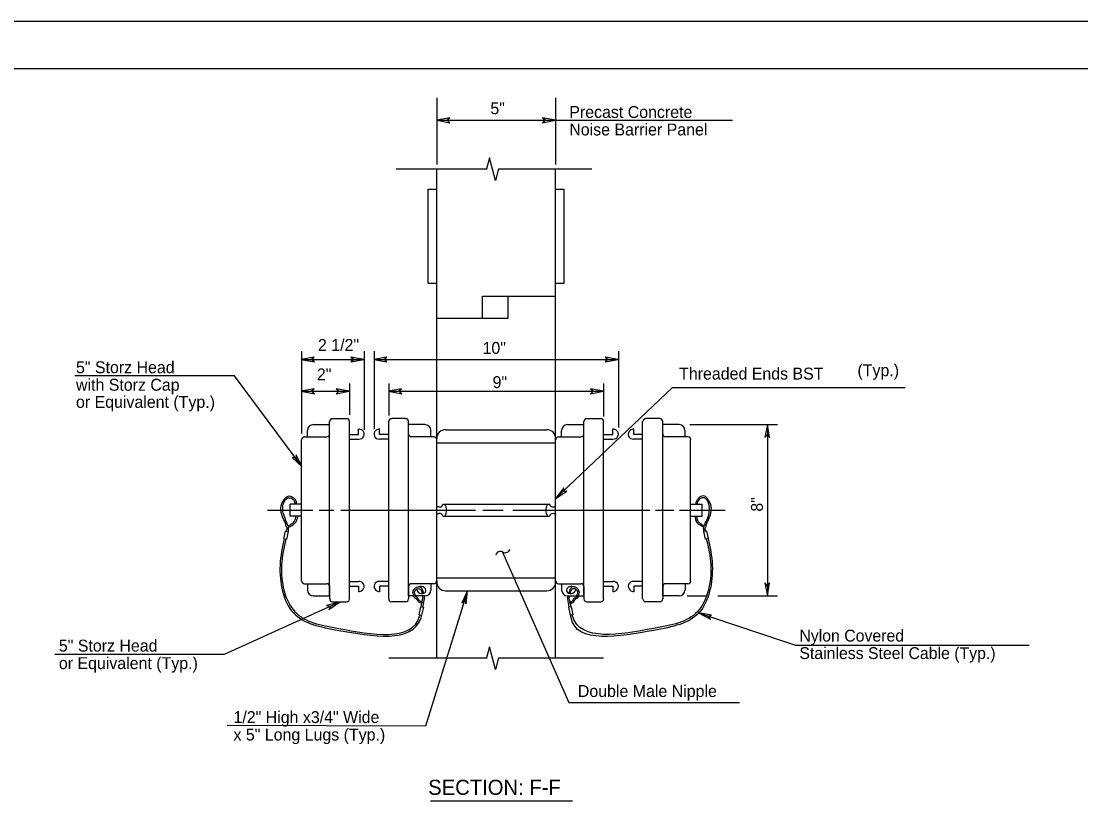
# Model space of a CAD drawing. Extents: x 499999.87 to 500002.82, y 499999.96 to 500001.79.
# Drawn here: x 500000.957 to 500001.891, y 500001.104 to 500001.792 of the extents above; entities that cross this region are included whole.
import ezdxf

# ---------------------------------------------------------------- set-up
doc = ezdxf.new("R2010")
doc.units = 0
for name, color, linetype in [('1', 7, 'Continuous'), ('2', 7, 'Continuous'), ('4', 7, 'Continuous')]:
    doc.layers.add(name, color=color, linetype=linetype)

msp = doc.modelspace()

# ---------------------------------------------------------------- linework, layer by layer
at = {"layer": '1'}
for p, q in [((499999.86647, 500001.79167), (500002.8248, 500001.79167)), ((500000.03314, 500001.75), (500002.78314, 500001.75)), ((500001.37008, 500001.67126), (500001.36745, 500001.66142)), ((500001.37533, 500001.65125), (500001.37008, 500001.67126)), ((500001.32349, 500001.23031), (500001.32349, 500001.66142)), ((500001.37795, 500001.66142), (500001.37533, 500001.65125)), ((500001.42815, 500001.23031), (500001.42815, 500001.66142)), ((500001.31594, 500001.5607), (500001.31594, 500001.6437)), ((500001.31594, 500001.6437), (500001.32349, 500001.6437)), ((500001.42815, 500001.6437), (500001.4357, 500001.6437)), ((500001.4357, 500001.5607), (500001.4357, 500001.6437)), ((500001.31594, 500001.5607), (500001.32349, 500001.5607)), ((500001.42815, 500001.5607), (500001.4357, 500001.5607)), ((500001.36385, 500001.54921), (500001.42815, 500001.54921)), ((500001.36385, 500001.52986), (500001.36385, 500001.54921)), ((500001.38648, 500001.52986), (500001.38648, 500001.54921)), ((500001.32349, 500001.52986), (500001.38648, 500001.52986)), ((500001.229, 500001.42782), (500001.229, 500001.43865)), ((500001.23163, 500001.44127), (500001.24409, 500001.44127)), ((500001.24672, 500001.28248), (500001.24672, 500001.43865)), ((500001.28117, 500001.28248), (500001.28117, 500001.43865)), ((500001.29593, 500001.44127), (500001.28379, 500001.44127)), ((500001.29856, 500001.42782), (500001.29856, 500001.43865)), ((500001.45308, 500001.42782), (500001.45308, 500001.43865)), ((500001.45571, 500001.44127), (500001.46785, 500001.44127)), ((500001.47047, 500001.28248), (500001.47047, 500001.43865)), ((500001.50492, 500001.28248), (500001.50492, 500001.43865)), ((500001.52001, 500001.44127), (500001.50755, 500001.44127)), ((500001.52264, 500001.42782), (500001.52264, 500001.43865)), ((500001.20965, 500001.4252), (500001.20965, 500001.43077)), ((500001.21457, 500001.43602), (500001.229, 500001.43602)), ((500001.229, 500001.2851), (500001.229, 500001.42782)), ((500001.24672, 500001.42717), (500001.25459, 500001.42717)), ((500001.25459, 500001.42717), (500001.25459, 500001.43209)), ((500001.27297, 500001.42717), (500001.27297, 500001.43209)), ((500001.28117, 500001.42717), (500001.27297, 500001.42717)), ((500001.31299, 500001.43602), (500001.29856, 500001.43602)), ((500001.29856, 500001.2851), (500001.29856, 500001.42782)), ((500001.31824, 500001.4252), (500001.31824, 500001.43077)), ((500001.33136, 500001.43143), (500001.4206, 500001.43143)), ((500001.4334, 500001.4252), (500001.4334, 500001.43077)), ((500001.43865, 500001.43602), (500001.45308, 500001.43602)), ((500001.45308, 500001.2851), (500001.45308, 500001.42782)), ((500001.47047, 500001.42717), (500001.47867, 500001.42717)), ((500001.47867, 500001.42717), (500001.47867, 500001.43209)), ((500001.49705, 500001.42717), (500001.49705, 500001.43209)), ((500001.50492, 500001.42717), (500001.49705, 500001.42717)), ((500001.53707, 500001.43602), (500001.52264, 500001.43602)), ((500001.52264, 500001.2851), (500001.52264, 500001.42782)), ((500001.54232, 500001.4252), (500001.54232, 500001.43077)), ((500001.2044, 500001.29823), (500001.2044, 500001.42257)), ((500001.20702, 500001.4252), (500001.22638, 500001.4252)), ((500001.24672, 500001.42323), (500001.25459, 500001.42323)), ((500001.28117, 500001.42323), (500001.27297, 500001.42323)), ((500001.32087, 500001.4252), (500001.30118, 500001.4252)), ((500001.32349, 500001.42257), (500001.32349, 500001.42388)), ((500001.32349, 500001.41995), (500001.42815, 500001.41995)), ((500001.42815, 500001.42257), (500001.42815, 500001.42388)), ((500001.43077, 500001.4252), (500001.45046, 500001.4252)), ((500001.47047, 500001.42323), (500001.47867, 500001.42323)), ((500001.50492, 500001.42323), (500001.49705, 500001.42323)), ((500001.54462, 500001.4252), (500001.52526, 500001.4252)), ((500001.54724, 500001.29823), (500001.54724, 500001.42257)), ((500001.2044, 500001.36581), (500001.19423, 500001.36581)), ((500001.19423, 500001.35531), (500001.19423, 500001.36581)), ((500001.32972, 500001.36581), (500001.42224, 500001.36581)), ((500001.54724, 500001.36581), (500001.55741, 500001.36581)), ((500001.54724, 500001.36581), (500001.55741, 500001.36581)), ((500001.55741, 500001.35531), (500001.55741, 500001.36581)), ((500001.17421, 500001.36056), (500001.21424, 500001.36056)), ((500001.2044, 500001.35531), (500001.19423, 500001.35531)), ((500001.21982, 500001.36056), (500001.23294, 500001.36056)), ((500001.23885, 500001.36056), (500001.25164, 500001.36056)), ((500001.25164, 500001.36056), (500001.27854, 500001.36056)), ((500001.27854, 500001.36056), (500001.35761, 500001.36056)), ((500001.32972, 500001.35531), (500001.42224, 500001.35531)), ((500001.36417, 500001.36056), (500001.38189, 500001.36056)), ((500001.39042, 500001.36056), (500001.48097, 500001.36056)), ((500001.48097, 500001.36056), (500001.4918, 500001.36056)), ((500001.4918, 500001.36056), (500001.51115, 500001.36056)), ((500001.5164, 500001.36056), (500001.53248, 500001.36056)), ((500001.5374, 500001.36056), (500001.57776, 500001.36056)), ((500001.54724, 500001.35531), (500001.55741, 500001.35531)), ((500001.54724, 500001.35531), (500001.55741, 500001.35531)), ((500001.18865, 500001.33563), (500001.19029, 500001.34219)), ((500001.18865, 500001.33563), (500001.19127, 500001.33497)), ((500001.19029, 500001.34219), (500001.19291, 500001.34186)), ((500001.19127, 500001.33497), (500001.19291, 500001.34186)), ((500001.56135, 500001.34219), (500001.55873, 500001.34186)), ((500001.56037, 500001.33497), (500001.55873, 500001.34186)), ((500001.56299, 500001.33563), (500001.56037, 500001.33497)), ((500001.56299, 500001.33563), (500001.56135, 500001.34219)), ((500001.24672, 500001.29757), (500001.25459, 500001.29757)), ((500001.28117, 500001.29757), (500001.27297, 500001.29757)), ((500001.32349, 500001.30085), (500001.42815, 500001.30085)), ((500001.32349, 500001.29823), (500001.32349, 500001.29724)), ((500001.42815, 500001.29823), (500001.42815, 500001.29724)), ((500001.47047, 500001.29757), (500001.47867, 500001.29757)), ((500001.50492, 500001.29757), (500001.49705, 500001.29757)), ((500001.20702, 500001.2956), (500001.22638, 500001.2956)), ((500001.20965, 500001.2956), (500001.20965, 500001.29003)), ((500001.229, 500001.29331), (500001.229, 500001.28248)), ((500001.24672, 500001.29364), (500001.25459, 500001.29364)), ((500001.25459, 500001.29364), (500001.25459, 500001.28871)), ((500001.27297, 500001.29364), (500001.27297, 500001.28871)), ((500001.28117, 500001.29364), (500001.27297, 500001.29364)), ((500001.29856, 500001.29331), (500001.29856, 500001.28248)), ((500001.32087, 500001.2956), (500001.30118, 500001.2956)), ((500001.31824, 500001.2956), (500001.31824, 500001.29003)), ((500001.33136, 500001.28937), (500001.4206, 500001.28937)), ((500001.43077, 500001.2956), (500001.45046, 500001.2956)), ((500001.4334, 500001.2956), (500001.4334, 500001.29003)), ((500001.45308, 500001.29331), (500001.45308, 500001.28248)), ((500001.47047, 500001.29364), (500001.47867, 500001.29364)), ((500001.47867, 500001.29364), (500001.47867, 500001.28871)), ((500001.49705, 500001.29364), (500001.49705, 500001.28871)), ((500001.50492, 500001.29364), (500001.49705, 500001.29364)), ((500001.52264, 500001.29331), (500001.52264, 500001.28248)), ((500001.54462, 500001.2956), (500001.52526, 500001.2956)), ((500001.54232, 500001.2956), (500001.54232, 500001.29003)), ((500001.21457, 500001.2851), (500001.229, 500001.2851)), ((500001.23163, 500001.27986), (500001.24409, 500001.27986)), ((500001.23425, 500001.27986), (500001.24147, 500001.27986)), ((500001.29593, 500001.27986), (500001.28379, 500001.27986)), ((500001.29331, 500001.27986), (500001.28642, 500001.27986)), ((500001.30315, 500001.2851), (500001.29856, 500001.2851)), ((500001.31299, 500001.2851), (500001.30446, 500001.2851)), ((500001.30971, 500001.27493), (500001.31037, 500001.27854)), ((500001.31135, 500001.27493), (500001.31201, 500001.2792)), ((500001.43865, 500001.2851), (500001.44718, 500001.2851)), ((500001.43865, 500001.2851), (500001.44718, 500001.2851)), ((500001.44029, 500001.27493), (500001.43963, 500001.2792)), ((500001.44193, 500001.27493), (500001.44127, 500001.27854)), ((500001.44849, 500001.2851), (500001.45308, 500001.2851)), ((500001.45571, 500001.27986), (500001.46785, 500001.27986)), ((500001.45833, 500001.27986), (500001.46522, 500001.27986)), ((500001.52001, 500001.27986), (500001.50755, 500001.27986)), ((500001.51739, 500001.27986), (500001.51017, 500001.27986)), ((500001.53707, 500001.2851), (500001.52264, 500001.2851)), ((500001.30807, 500001.26837), (500001.30938, 500001.27526)), ((500001.30807, 500001.26837), (500001.31037, 500001.26804)), ((500001.30938, 500001.27526), (500001.31201, 500001.27493)), ((500001.31037, 500001.26804), (500001.31201, 500001.27493)), ((500001.44226, 500001.27526), (500001.43996, 500001.27493)), ((500001.44127, 500001.26804), (500001.43996, 500001.27493)), ((500001.44357, 500001.26837), (500001.44127, 500001.26804)), ((500001.44357, 500001.26837), (500001.44226, 500001.27526)), ((500001.37008, 500001.24016), (500001.36745, 500001.23031)), ((500001.37533, 500001.22014), (500001.37008, 500001.24016)), ((500001.37795, 500001.23031), (500001.37533, 500001.22014))]:
    msp.add_line(p, q, dxfattribs=at)
for points in [[(500001.32349, 500001.7044), (500001.33497, 500001.7021), (500001.33235, 500001.7044), (500001.33497, 500001.70636)], [(500001.42815, 500001.7044), (500001.41667, 500001.70636), (500001.41962, 500001.7044), (500001.41667, 500001.7021)], [(500001.20407, 500001.49344), (500001.21588, 500001.49147), (500001.21293, 500001.49344), (500001.21555, 500001.49541)], [(500001.20407, 500001.49344), (500001.21588, 500001.49147), (500001.21293, 500001.49344), (500001.21555, 500001.49541)], [(500001.25919, 500001.49344), (500001.2477, 500001.49541), (500001.25066, 500001.49344), (500001.2477, 500001.49147)], [(500001.26804, 500001.49344), (500001.27953, 500001.49147), (500001.2769, 500001.49344), (500001.27953, 500001.49541)], [(500001.48327, 500001.49344), (500001.47178, 500001.49541), (500001.47441, 500001.49344), (500001.47178, 500001.49147)], [(500001.20407, 500001.46555), (500001.21588, 500001.46325), (500001.21293, 500001.46555), (500001.21555, 500001.46752)], [(500001.24639, 500001.46555), (500001.23491, 500001.46752), (500001.23753, 500001.46555), (500001.23491, 500001.46325)], [(500001.28084, 500001.46555), (500001.29265, 500001.46325), (500001.2897, 500001.46555), (500001.29232, 500001.46752)], [(500001.47047, 500001.46555), (500001.45899, 500001.46752), (500001.46161, 500001.46555), (500001.45899, 500001.46325)], [(500001.61483, 500001.43602), (500001.61253, 500001.42454), (500001.61483, 500001.42717), (500001.6168, 500001.42454)], [(500001.20472, 500001.39895), (500001.19948, 500001.40945), (500001.19948, 500001.40617), (500001.19619, 500001.40715)], [(500001.42815, 500001.37073), (500001.43799, 500001.3773), (500001.43471, 500001.37697), (500001.43537, 500001.38025)], [(500001.61483, 500001.2851), (500001.6168, 500001.29659), (500001.61483, 500001.29364), (500001.61253, 500001.29659)], [(500001.35072, 500001.28937), (500001.34547, 500001.27887), (500001.3481, 500001.28084), (500001.34941, 500001.27789)], [(500001.23786, 500001.27953), (500001.22638, 500001.27657), (500001.22999, 500001.27592), (500001.22835, 500001.27297)], [(500001.55413, 500001.27001), (500001.56463, 500001.26444), (500001.56266, 500001.26706), (500001.56562, 500001.26804)]]:
    msp.add_lwpolyline(points, close=True, dxfattribs=at)
msp.add_lwpolyline([(500001.42815, 500001.37073), (500001.53117, 500001.46883), (500001.73622, 500001.46883)], dxfattribs=at)
for centre, radius, start, end in [((500001.23179, 500001.43862), 0.0026, 90, 180), ((500001.24404, 500001.43862), 0.0026, 0, 90), ((500001.28378, 500001.43862), 0.0026, 90, 180), ((500001.29603, 500001.43862), 0.0026, 0, 90), ((500001.45577, 500001.43862), 0.0026, 90, 180), ((500001.46801, 500001.43862), 0.0026, 0, 90), ((500001.50775, 500001.43862), 0.0026, 90, 180), ((500001.52, 500001.43862), 0.0026, 0, 90), ((500001.21477, 500001.43081), 0.00521, 90, 180), ((500001.22659, 500001.42785), 0.0026, 270, 0), ((500001.25362, 500001.42472), 0.00757, 55.30699, 81.79266), ((500001.25523, 500001.42756), 0.00433, 263.36964, 51.38621), ((500001.27259, 500001.42756), 0.00433, 128.61379, 276.63036), ((500001.2742, 500001.42472), 0.00757, 98.20734, 124.69301), ((500001.30124, 500001.42785), 0.0026, 180, 270), ((500001.31305, 500001.43081), 0.00521, 0, 90), ((500001.33128, 500001.42372), 0.00781, 90, 180), ((500001.42051, 500001.42372), 0.00781, 0, 90), ((500001.43874, 500001.43081), 0.00521, 90, 180), ((500001.45056, 500001.42785), 0.0026, 270, 0), ((500001.4776, 500001.42472), 0.00757, 55.30699, 81.79266), ((500001.4792, 500001.42756), 0.00433, 263.36964, 51.38621), ((500001.49656, 500001.42756), 0.00433, 128.61379, 276.63036), ((500001.49817, 500001.42472), 0.00757, 98.20734, 124.69301), ((500001.52521, 500001.42785), 0.0026, 180, 270), ((500001.53702, 500001.43081), 0.00521, 0, 90), ((500001.20696, 500001.42264), 0.0026, 90, 180), ((500001.32086, 500001.42264), 0.0026, 0, 90), ((500001.43093, 500001.42264), 0.0026, 90, 180), ((500001.54483, 500001.42264), 0.0026, 0, 90), ((500001.32317, 500001.3605), 0.00911, 325.12397, 34.87603), ((500001.42862, 500001.3605), 0.00911, 145.12397, 214.87603), ((500001.20696, 500001.29835), 0.0026, 180, 270), ((500001.25523, 500001.29343), 0.00433, 308.61379, 96.63036), ((500001.27259, 500001.29343), 0.00433, 83.36964, 231.38621), ((500001.32086, 500001.29835), 0.0026, 270, 0), ((500001.33128, 500001.29727), 0.00781, 180, 270), ((500001.42051, 500001.29727), 0.00781, 270, 0), ((500001.43093, 500001.29835), 0.0026, 180, 270), ((500001.4792, 500001.29343), 0.00433, 308.61379, 96.63036), ((500001.49656, 500001.29343), 0.00433, 83.36964, 231.38621), ((500001.54483, 500001.29835), 0.0026, 270, 0), ((500001.21477, 500001.29018), 0.00521, 180, 270), ((500001.22659, 500001.29314), 0.0026, 0, 90), ((500001.25362, 500001.29627), 0.00757, 278.20734, 304.69301), ((500001.2742, 500001.29627), 0.00757, 235.30699, 261.79266), ((500001.30124, 500001.29314), 0.0026, 90, 180), ((500001.31305, 500001.29018), 0.00521, 270, 0), ((500001.43874, 500001.29018), 0.00521, 180, 270), ((500001.45056, 500001.29314), 0.0026, 0, 90), ((500001.4776, 500001.29627), 0.00757, 278.20734, 304.69301), ((500001.49817, 500001.29627), 0.00757, 235.30699, 261.79266), ((500001.52521, 500001.29314), 0.0026, 90, 180), ((500001.53702, 500001.29018), 0.00521, 270, 0), ((500001.23179, 500001.28237), 0.0026, 180, 270), ((500001.24404, 500001.28237), 0.0026, 270, 0), ((500001.28378, 500001.28237), 0.0026, 180, 270), ((500001.29603, 500001.28237), 0.0026, 270, 0), ((500001.45577, 500001.28237), 0.0026, 180, 270), ((500001.46801, 500001.28237), 0.0026, 270, 0), ((500001.50775, 500001.28237), 0.0026, 180, 270), ((500001.52, 500001.28237), 0.0026, 270, 0)]:
    msp.add_arc(centre, radius, start, end, dxfattribs=at)
for centre, major_axis, ratio, start_param, end_param in [((500001.32584, 500001.36488), (-0.00246, 0.00021), 0.58692, 0, 3.141593), ((500001.32897, 500001.36519), (0.000675, 0.000519), 0.345238, 0, 3.141593), ((500001.42282, 500001.36519), (-0.000675, 0.000519), 0.345238, 3.141593, 6.283185), ((500001.42595, 500001.36488), (0.00246, 0.00021), 0.58692, 3.141593, 6.283185), ((500001.32584, 500001.35611), (-0.00246, -0.00021), 0.58692, 3.141593, 6.283185), ((500001.32897, 500001.35581), (0.000675, -0.000519), 0.345238, 3.141593, 6.283185), ((500001.42282, 500001.35581), (-0.000675, -0.000519), 0.345238, 0, 3.141593), ((500001.42595, 500001.35611), (0.00246, -0.00021), 0.58692, 0, 3.141593), ((500001.31002, 500001.2902), (-0.00389, 0.00079), 0.794327, 6.135207, 11.778065), ((500001.31002, 500001.2902), (-0.00389, 0.00079), 0.794327, 5.49488, 5.495499), ((500001.44177, 500001.2902), (0.00389, 0.00079), 0.794327, 0.788305, 6.431164), ((500001.44177, 500001.2902), (0.00389, 0.00079), 0.794327, 0.787686, 0.788305)]:
    msp.add_ellipse(centre, major_axis=major_axis, ratio=ratio, start_param=start_param, end_param=end_param, dxfattribs=at)
for points in [[(500001.19029, 500001.34875), (500001.18734, 500001.35564), (500001.18635, 500001.35958), (500001.18635, 500001.36417), (500001.18898, 500001.36975), (500001.19259, 500001.37303), (500001.19652, 500001.37205), (500001.19882, 500001.36975), (500001.19948, 500001.36811), (500001.1998, 500001.36581)], [(500001.1916, 500001.34908), (500001.18898, 500001.35564), (500001.18799, 500001.35925), (500001.18799, 500001.3645), (500001.18996, 500001.36942), (500001.19259, 500001.37139), (500001.19587, 500001.37073), (500001.19783, 500001.36877), (500001.19849, 500001.36713), (500001.19849, 500001.36581)], [(500001.56135, 500001.34875), (500001.5643, 500001.35564), (500001.56529, 500001.35958), (500001.56529, 500001.36417), (500001.56266, 500001.36975), (500001.55938, 500001.37303), (500001.55512, 500001.37205), (500001.55315, 500001.36975), (500001.55184, 500001.36713), (500001.55184, 500001.36581)], [(500001.56004, 500001.34908), (500001.56299, 500001.35564), (500001.56365, 500001.35925), (500001.56365, 500001.3645), (500001.56168, 500001.36942), (500001.55906, 500001.37139), (500001.55577, 500001.37073), (500001.55348, 500001.36811), (500001.55315, 500001.36745), (500001.55282, 500001.36581)], [(500001.19915, 500001.35531), (500001.19915, 500001.35499), (500001.19882, 500001.35302), (500001.19849, 500001.35171)], [(500001.20079, 500001.35531), (500001.20079, 500001.35499), (500001.20013, 500001.35236), (500001.19948, 500001.35072)], [(500001.55085, 500001.35531), (500001.55085, 500001.35499), (500001.55151, 500001.35269), (500001.55217, 500001.35072)], [(500001.55249, 500001.35531), (500001.55249, 500001.35499), (500001.55282, 500001.35335), (500001.55315, 500001.35171)], [(500001.19094, 500001.34219), (500001.1916, 500001.34482), (500001.19062, 500001.34711), (500001.19029, 500001.34875)], [(500001.19259, 500001.34186), (500001.19291, 500001.34514), (500001.19193, 500001.34777), (500001.1916, 500001.34941)], [(500001.19259, 500001.34678), (500001.19488, 500001.3481), (500001.19751, 500001.35007), (500001.19849, 500001.35171)], [(500001.19291, 500001.34547), (500001.19587, 500001.34711), (500001.19849, 500001.34908), (500001.1998, 500001.35105)], [(500001.55873, 500001.34547), (500001.5561, 500001.34711), (500001.55315, 500001.34908), (500001.55184, 500001.35138)], [(500001.55906, 500001.34678), (500001.55676, 500001.3481), (500001.55413, 500001.35007), (500001.55315, 500001.35171)], [(500001.55906, 500001.34186), (500001.55873, 500001.34514), (500001.55971, 500001.34777), (500001.56004, 500001.34941)], [(500001.5607, 500001.34219), (500001.56004, 500001.34482), (500001.56102, 500001.34711), (500001.56135, 500001.34875)], [(500001.18898, 500001.33563), (500001.18537, 500001.31201), (500001.19718, 500001.27001), (500001.2372, 500001.25459), (500001.30971, 500001.26575), (500001.31037, 500001.26804)], [(500001.19062, 500001.3353), (500001.18668, 500001.31201), (500001.19849, 500001.271), (500001.2372, 500001.25623), (500001.3084, 500001.26706), (500001.30873, 500001.26837)], [(500001.56266, 500001.33563), (500001.56627, 500001.31201), (500001.55446, 500001.27001), (500001.51444, 500001.25459), (500001.44193, 500001.26575), (500001.4416, 500001.26804)], [(500001.56102, 500001.3353), (500001.56496, 500001.31201), (500001.55315, 500001.271), (500001.51444, 500001.25623), (500001.44324, 500001.26706), (500001.44291, 500001.26837)], [(500001.31037, 500001.27854), (500001.30774, 500001.27953), (500001.30577, 500001.28215), (500001.30348, 500001.28379), (500001.30315, 500001.28576), (500001.30249, 500001.28806), (500001.30381, 500001.29101), (500001.30577, 500001.29265), (500001.30774, 500001.29298)], [(500001.31201, 500001.27887), (500001.3084, 500001.28051), (500001.30643, 500001.28314), (500001.30479, 500001.28445), (500001.30446, 500001.28609), (500001.30381, 500001.28773), (500001.30512, 500001.29035), (500001.30643, 500001.29134), (500001.30807, 500001.29134), (500001.30938, 500001.29035), (500001.3107, 500001.28707)], [(500001.30774, 500001.29298), (500001.3084, 500001.29298), (500001.31037, 500001.29101), (500001.31168, 500001.2874)], [(500001.43963, 500001.27887), (500001.44324, 500001.28051), (500001.44521, 500001.28314), (500001.44718, 500001.28445), (500001.44718, 500001.28609), (500001.44783, 500001.28773), (500001.44652, 500001.29035), (500001.44554, 500001.29134), (500001.44357, 500001.29134), (500001.44226, 500001.29035), (500001.44094, 500001.28707)], [(500001.4439, 500001.29298), (500001.44324, 500001.29298), (500001.44127, 500001.29101), (500001.43996, 500001.2874)], [(500001.44127, 500001.27854), (500001.4439, 500001.27953), (500001.44587, 500001.28215), (500001.44816, 500001.28379), (500001.44849, 500001.28576), (500001.44915, 500001.28806), (500001.44783, 500001.29101), (500001.44587, 500001.29265), (500001.4439, 500001.29298)], [(500001.31037, 500001.27986), (500001.31135, 500001.28346), (500001.31135, 500001.28478)], [(500001.31201, 500001.27854), (500001.31266, 500001.28314), (500001.31266, 500001.28478)], [(500001.43963, 500001.27854), (500001.43898, 500001.28314), (500001.43898, 500001.28478)], [(500001.44127, 500001.27986), (500001.44029, 500001.28346), (500001.44062, 500001.28478)]]:
    msp.add_spline(points, degree=3, dxfattribs=at)
at = {"layer": '2'}
msp.add_line((500001.31791, 500001.10433), (500001.44324, 500001.10433), dxfattribs=at)
for points in [[(500001.20472, 500001.39895), (500001.14534, 500001.479), (500001.00459, 500001.479)], [(500001.38156, 500001.32349), (500001.43996, 500001.19094), (500001.59022, 500001.19094)], [(500001.35072, 500001.28937), (500001.31365, 500001.17028), (500001.13878, 500001.1706)], [(500001.23786, 500001.27953), (500001.13615, 500001.23327), (500000.98688, 500001.23327)], [(500001.55413, 500001.27001), (500001.63976, 500001.24147), (500001.84547, 500001.24147)], [(500001.55413, 500001.27001), (500001.63976, 500001.24147), (500001.84547, 500001.24147)], [(500001.55413, 500001.27001), (500001.63976, 500001.24147), (500001.84547, 500001.24147)]]:
    msp.add_lwpolyline(points, dxfattribs=at)
for centre, radius, start, end in [((500001.37958, 500001.32014), 0.00411, 57.59378, 167.85959), ((500001.38388, 500001.32727), 0.00421, 240.17941, 346.54859)]:
    msp.add_arc(centre, radius, start, end, dxfattribs=at)
at = {"layer": '4'}
for p, q in [((500001.32349, 500001.7044), (500001.58399, 500001.7044)), ((500001.28773, 500001.66142), (500001.36778, 500001.66142)), ((500001.37795, 500001.66142), (500001.4603, 500001.66142)), ((500001.20407, 500001.49344), (500001.25919, 500001.49344)), ((500001.26804, 500001.49344), (500001.48327, 500001.49344)), ((500001.20407, 500001.46555), (500001.24639, 500001.46555)), ((500001.28084, 500001.46555), (500001.47047, 500001.46555)), ((500001.54659, 500001.43602), (500001.62369, 500001.43602)), ((500001.54429, 500001.2851), (500001.56102, 500001.2851)), ((500001.57119, 500001.2851), (500001.62369, 500001.2851)), ((500001.28117, 500001.23031), (500001.36778, 500001.23031)), ((500001.37795, 500001.23031), (500001.47047, 500001.23031))]:
    msp.add_line(p, q, dxfattribs=at)
for points in [[(500001.32349, 500001.72408), (500001.32349, 500001.66535)], [(500001.42815, 500001.72408), (500001.42815, 500001.66535)], [(500001.2044, 500001.50066), (500001.2044, 500001.42815)], [(500001.25951, 500001.50066), (500001.25951, 500001.43143)], [(500001.26837, 500001.50066), (500001.26837, 500001.43209)], [(500001.4836, 500001.50066), (500001.4836, 500001.4334)], [(500001.24672, 500001.47211), (500001.24672, 500001.44455)], [(500001.28117, 500001.47211), (500001.28117, 500001.4439)], [(500001.47047, 500001.47211), (500001.47047, 500001.44324)], [(500001.61483, 500001.43602), (500001.61483, 500001.2851)]]:
    msp.add_lwpolyline(points, dxfattribs=at)

# ---------------------------------------------------------------- texts
at = {"layer": '2'}
for s, height, p in [('5"', 0.010498, (500001.37073, 500001.70965)), ('Precast Concrete', 0.010498, (500001.44029, 500001.70636)), ('Noise Barrier Panel', 0.010498, (500001.44029, 500001.69094)), ('2 1/2"', 0.010498, (500001.21883, 500001.50098)), ('10"', 0.010498, (500001.36385, 500001.49836)), ('5" Storz Head', 0.010498, (500001.00558, 500001.4813)), ('2"', 0.010498, (500001.21785, 500001.47507)), ('Threaded Ends BST', 0.010498, (500001.53707, 500001.47572)), ('(Typ.)', 0.010498, (500001.69423, 500001.47867)), ('with Storz Cap', 0.010498, (500001.00558, 500001.46588)), ('9"', 0.010498, (500001.3727, 500001.46818)), ('or Equivalent (Typ.)', 0.010498, (500001.00558, 500001.45079)), ('Nylon Covered', 0.0104331, (500001.64304, 500001.24475)), ('5" Storz Head', 0.010498, (500000.99049, 500001.23589)), ('Stainless Steel Cable (Typ.)', 0.0104331, (500001.64304, 500001.22933)), ('or Equivalent (Typ.)', 0.010498, (500000.99049, 500001.22047)), ('Double Male Nipple', 0.010498, (500001.44783, 500001.19587)), ('1/2" High x3/4" Wide', 0.010498, (500001.14436, 500001.1729)), ('x 5" Long Lugs (Typ.)', 0.010498, (500001.14436, 500001.15748)), ('SECTION: F-F', 0.0133327, (500001.31594, 500001.10958))]:
    msp.add_text(s, height=height, dxfattribs=at).set_placement(p)
msp.add_text('8"', height=0.010498, rotation=90, dxfattribs=at).set_placement((500001.61089, 500001.35925))

doc.saveas('drawing.dxf')
